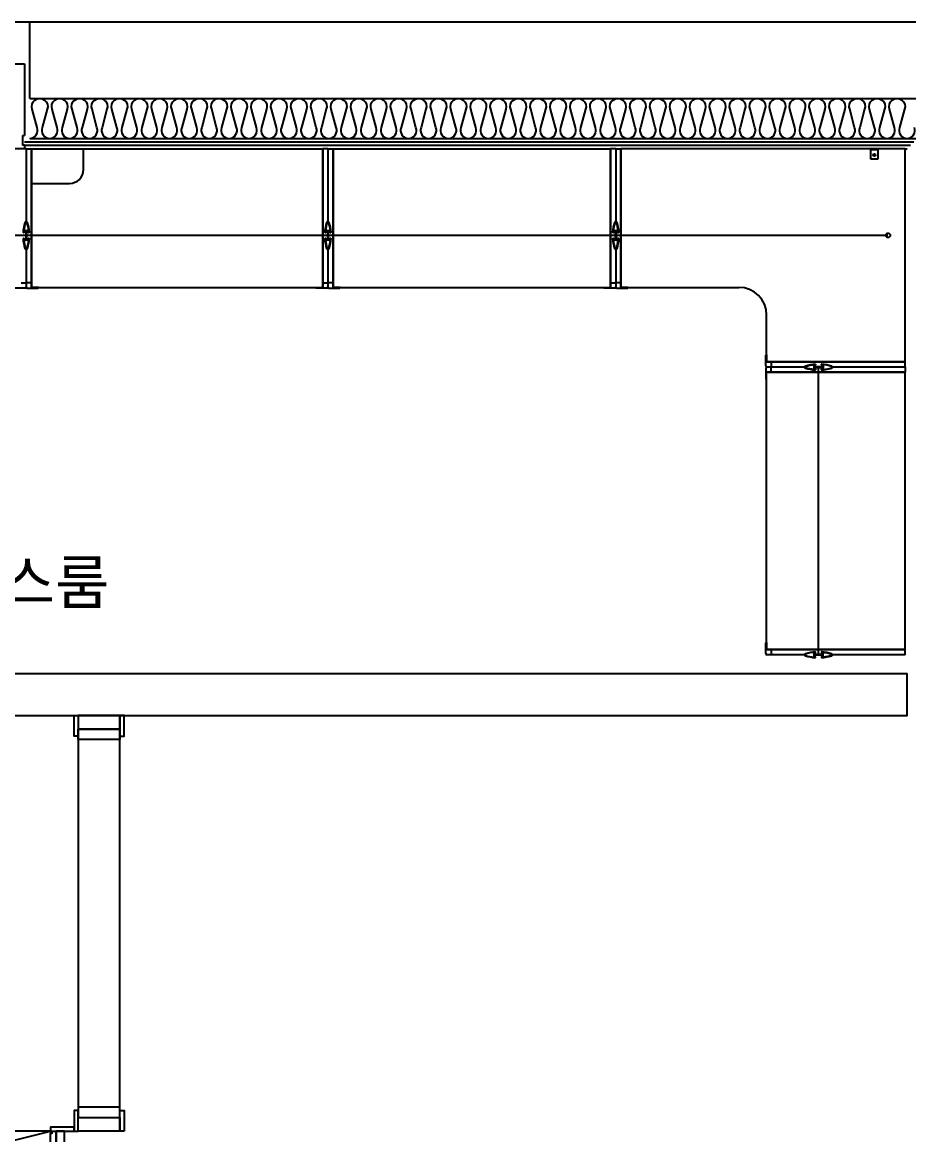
# Model space of a CAD drawing. Header units: millimetres. Extents: x -33000 to 294000, y 0 to 42408.
# Drawn here: x 279780 to 282336, y 21265 to 24475 of the extents above; entities that cross this region are included whole.
import ezdxf
from ezdxf.enums import TextEntityAlignment as Align

# ---------------------------------------------------------------- set-up
doc = ezdxf.new("R2010")
doc.units = ezdxf.units.MM
doc.header["$LTSCALE"] = 50
doc.linetypes.add('DASHDOTX2', pattern=[2, 1, -0.5, 0, -0.5])
doc.layers.add('arch', color=8, linetype='Continuous')
doc.layers.add('실명', color=9, linetype='Continuous')
doc.styles.add('FORTELINE', font='malgun.ttf')

# ---------------------------------------------------------------- blocks, each defined once
blk = doc.blocks.new('XR-Unit-Plan$0$WG-민간-BPW_900')
for p, q in [((15, 245.3), (15, 38.3)), ((73, 245.3), (15, 245.3)), ((47, 217.3), (47, 236.3)), ((48, 237.3), (73, 237.3)), ((73, 245.3), (449.6, 245.3)), ((74, 238.3), (74, 244.3)), ((143, 224.8), (145.6, 222.2)), ((144.5, 231.8), (408, 231.8)), ((409.5, 224.8), (406.9, 222.2)), ((426.6, 235.7), (426.6, 233.7)), ((465.6, 247.2), (427.1, 247.2)), ((427.1, 246.2), (449.1, 246.2)), ((449.1, 236.2), (427.1, 236.2)), ((427.1, 233.2), (429.1, 233.2)), ((427.6, 234), (427.6, 235.2)), ((427.6, 235.2), (449.1, 235.2)), ((429.1, 234), (427.6, 234)), ((429.1, 233.2), (429.1, 234)), ((449.6, 245.7), (449.6, 236.7)), ((449.6, 234.7), (449.6, 233.7)), ((450.1, 233.2), (463.6, 233.2)), ((464.6, 241.7), (464.6, 246.2)), ((464.6, 246.2), (465.6, 246.2)), ((464.6, 234.2), (464.6, 239.7)), ((464.6, 237.3), (472.1, 237.3)), ((471.6, 241.2), (465.1, 241.2)), ((465.1, 240.2), (471.6, 240.2)), ((468.5, 247.3), (807, 247.3)), ((472.1, 247.2), (471.6, 247.2)), ((471.6, 246.2), (472.1, 246.2)), ((472.1, 246.2), (472.1, 241.7)), ((472.1, 239.7), (472.1, 235.7)), ((473.1, 235.7), (473.1, 246.2)), ((473.1, 245.3), (802.5, 245.3)), ((473.1, 237.3), (802.5, 237.3)), ((802.5, 235.7), (802.5, 246.2)), ((803.5, 247.2), (804, 247.2)), ((804, 246.2), (803.5, 246.2)), ((803.5, 246.2), (803.5, 241.7)), ((803.5, 239.7), (803.5, 235.7)), ((803.5, 237.3), (811, 237.3)), ((804, 241.2), (810.5, 241.2)), ((810.5, 240.2), (804, 240.2)), ((810, 247.2), (848.5, 247.2)), ((811, 246.2), (810, 246.2)), ((811, 241.7), (811, 246.2)), ((811, 234.2), (811, 239.7)), ((825.5, 233.2), (812, 233.2)), ((826, 245.7), (826, 236.7)), ((826, 238.3), (826, 244.3)), ((826, 234.7), (826, 233.7)), ((848.5, 246.2), (826.5, 246.2)), ((826.5, 236.2), (848.5, 236.2)), ((848, 235.2), (826.5, 235.2)), ((827, 245.3), (885, 245.3)), ((852, 237.3), (827, 237.3)), ((846.5, 233.2), (846.5, 234)), ((846.5, 234), (848, 234)), ((848.5, 233.2), (846.5, 233.2)), ((848, 234), (848, 235.2)), ((849, 235.7), (849, 233.7)), ((853, 217.3), (853, 236.3)), ((885, 245.3), (885, 38.3)), ((76.5, 216.3), (48, 216.3)), ((52, 165.2), (52, 205.3)), ((53, 206.3), (76.5, 206.3)), ((77, 215.1), (77, 215.8)), ((77, 206.8), (77, 207.4)), ((133, 222.2), (419.5, 222.2)), ((133, 222.2), (133, 200.3)), ((133, 216.3), (419.5, 216.3)), ((133, 206.3), (419.5, 206.3)), ((133, 200.3), (419.5, 200.3)), ((143, 216.3), (143, 206.3)), ((143, 197.7), (145.6, 200.3)), ((409.5, 197.7), (406.9, 200.3)), ((409.5, 216.3), (409.5, 206.3)), ((419.5, 222.2), (419.5, 200.3)), ((823.5, 216.3), (492.5, 216.3)), ((823.5, 206.3), (492.5, 206.3)), ((823, 215.1), (823, 215.8)), ((823, 206.8), (823, 207.4)), ((823.5, 216.3), (852, 216.3)), ((847, 206.3), (823.5, 206.3)), ((848, 165.2), (848, 205.3)), ((76.5, 164.2), (53, 164.2)), ((76.5, 164.2), (407.5, 164.2)), ((77, 163.1), (77, 163.8)), ((144.5, 190.8), (408, 190.8)), ((407.5, 139.3), (407.5, 187.8)), ((408, 188.3), (444, 188.3)), ((444, 188.3), (452.6, 187.3)), ((452.6, 186.2), (444, 185.3)), ((444, 185.3), (444, 183.8)), ((444, 183.8), (448.4, 179.7)), ((448.4, 179.7), (492, 179.7)), ((453, 186.8), (453, 186.7)), ((470, 162), (470, 157.5)), ((473.2, 164.1), (470.3, 162.4)), ((473.5, 174.3), (473.5, 164.5)), ((489, 174.8), (474, 174.8)), ((480.5, 170.7), (480.5, 148.8)), ((480.5, 170.7), (763.7, 170.7)), ((480.5, 164.8), (763.7, 164.8)), ((485.5, 173.3), (488.5, 173.3)), ((485.5, 171.8), (485.5, 173.3)), ((490, 171.8), (485.5, 171.8)), ((489, 173.8), (489, 174.8)), ((492, 178.7), (490.5, 178.7)), ((490.5, 178.7), (490.5, 172.3)), ((490.5, 173.3), (493.1, 170.7)), ((490.5, 164.8), (490.5, 154.8)), ((490.5, 164.8), (490.5, 154.8)), ((492, 179.7), (755.5, 179.7)), ((753.7, 164.8), (753.7, 154.8)), ((753.7, 164.8), (753.7, 154.8)), ((757, 173.3), (754.4, 170.7)), ((763.7, 170.7), (763.7, 148.8)), ((823, 163.1), (823, 163.8)), ((823.5, 164.2), (847, 164.2)), ((52, 134.8), (52, 153.3)), ((53, 154.3), (76.5, 154.3)), ((53, 133.8), (79, 133.8)), ((76.5, 154.3), (407.5, 154.3)), ((77, 154.8), (77, 155.4)), ((492, 138.8), (408, 138.8)), ((470.3, 157.1), (473.2, 155.4)), ((473.5, 155), (473.5, 144.3)), ((474, 143.8), (489, 143.8)), ((480.5, 154.8), (763.7, 154.8)), ((480.5, 148.8), (763.7, 148.8)), ((485.5, 145.3), (485.5, 146.8)), ((485.5, 146.8), (490, 146.8)), ((488.5, 145.3), (485.5, 145.3)), ((489, 143.8), (489, 144.8)), ((490.5, 146.2), (493.1, 148.8)), ((490.5, 146.3), (490.5, 139.8)), ((490.5, 139.8), (492, 139.8)), ((755.5, 138.8), (492, 138.8)), ((757, 146.2), (754.4, 148.8)), ((847, 133.8), (821, 133.8)), ((823, 154.8), (823, 155.4)), ((847, 154.3), (823.5, 154.3)), ((848, 134.8), (848, 153.3)), ((79, 113.3), (821, 113.3)), ((133, 98.7), (133, 76.8)), ((133, 98.7), (419.5, 98.7)), ((143, 101.3), (145.6, 98.7)), ((144.5, 108.3), (408, 108.3)), ((409.5, 101.3), (406.9, 98.7)), ((419.5, 98.7), (419.5, 76.8)), ((60, 79.3), (60, 67.8)), ((133, 92.8), (419.5, 92.8)), ((133, 82.8), (419.5, 82.8)), ((133, 76.8), (419.5, 76.8)), ((143, 92.8), (143, 82.8)), ((143, 92.8), (143, 82.8)), ((143, 74.2), (145.6, 76.8)), ((408, 67.3), (144.5, 67.3)), ((409.5, 74.2), (406.9, 76.8)), ((407.5, 15.8), (407.5, 64.3)), ((408, 64.8), (444, 64.8)), ((409.5, 92.8), (409.5, 82.8)), ((409.5, 92.8), (409.5, 82.8)), ((444, 64.8), (452.6, 63.8)), ((823.5, 92.8), (492.5, 92.8)), ((823.5, 82.8), (492.5, 82.8)), ((21, 38.3), (15, 38.3)), ((21, 38.3), (21, 10.3)), ((76.5, 40.8), (388.1, 40.8)), ((388.1, 37.9), (388.1, 59)), ((391.1, 56.4), (388.2, 38)), ((389, 60), (396.6, 60.3)), ((389.1, 36.9), (394.3, 36.9)), ((395.3, 58), (393, 58)), ((395.3, 58), (395.3, 60.2)), ((395.3, 37.9), (395.3, 58)), ((396.6, 40.8), (395.3, 40.8)), ((452.6, 62.7), (444, 61.8)), ((444, 61.8), (444, 60.3)), ((444, 60.3), (448.4, 56.3)), ((448.4, 56.3), (492, 56.3)), ((453, 63.3), (453, 63.2)), ((470, 38.5), (470, 34)), ((473.2, 40.6), (470.3, 38.9)), ((470.3, 33.6), (473.2, 31.9)), ((473.5, 50.8), (473.5, 41)), ((489, 51.3), (474, 51.3)), ((480.5, 47.2), (480.5, 25.3)), ((480.5, 47.2), (763.7, 47.2)), ((480.5, 41.3), (763.7, 41.3)), ((485.5, 49.8), (488.5, 49.8)), ((485.5, 48.3), (485.5, 49.8)), ((490, 48.3), (485.5, 48.3)), ((489, 50.3), (489, 51.3)), ((490.5, 55.2), (490.5, 48.8)), ((492, 55.2), (490.5, 55.2)), ((490.5, 49.8), (493.1, 47.2)), ((490.5, 41.3), (490.5, 31.3)), ((490.5, 41.3), (490.5, 31.3)), ((755.5, 56.3), (492, 56.3)), ((753.7, 41.3), (753.7, 31.3)), ((753.7, 41.3), (753.7, 31.3)), ((757, 49.8), (754.4, 47.2)), ((763.7, 47.2), (763.7, 25.3)), ((879, 38.3), (885, 38.3)), ((879, 38.3), (879, 10.3)), ((15, 10.3), (21, 10.3)), ((15, 10.3), (15, 0.3)), ((15, 0.3), (79, 0.3)), ((79, 12.3), (53, 12.3)), ((76.5, 30.8), (407.5, 30.8)), ((79, 0.3), (821, 0.3)), ((80, 1.3), (80, 11.3)), ((492, 15.3), (408, 15.3)), ((473.5, 31.5), (473.5, 20.8)), ((474, 20.3), (489, 20.3)), ((480.5, 31.3), (763.7, 31.3)), ((480.5, 25.3), (763.7, 25.3)), ((485.5, 21.8), (485.5, 23.3)), ((485.5, 23.3), (490, 23.3)), ((488.5, 21.8), (485.5, 21.8)), ((489, 20.3), (489, 21.3)), ((490.5, 22.7), (493.1, 25.3)), ((490.5, 22.8), (490.5, 16.3)), ((490.5, 16.3), (492, 16.3)), ((755.5, 15.3), (492, 15.3)), ((757, 22.7), (754.4, 25.3)), ((820, 1.3), (820, 11.3)), ((821, 12.3), (847, 12.3)), ((885, 0.3), (821, 0.3)), ((840, 27.3), (840, 15.8)), ((885, 10.3), (879, 10.3)), ((885, 10.3), (885, 0.3))]:
    blk.add_line(p, q)
for points in [[(60.5, 231.8, 0.414214), (60, 231.3)], [(60, 231.3), (60, 219.8, 0.414214), (60.5, 219.3)], [(143, 191.8), (143, 198.3, 0.414214), (142.5, 198.8), (138, 198.8), (138, 197.3), (141, 197.3, -0.414214), (141.5, 196.8), (141.5, 195.7), (126.5, 195.7, -0.414214), (126, 196.2), (126, 206.5, 0.269143), (125.7, 206.9), (122.8, 208.6, -0.269143), (122.5, 209), (122.5, 213.5, -0.269143), (122.8, 213.9), (125.7, 215.6, 0.269143), (126, 216), (126, 226.3, -0.414214), (126.5, 226.8), (141.5, 226.8), (141.5, 225.8, -0.414214), (141, 225.3), (138, 225.3), (138, 223.8), (142.5, 223.8, 0.414214), (143, 224.3), (143, 230.8)], [(143, 230.8), (144.5, 230.8, 1), (144.5, 231.8)], [(409.5, 224.3), (409.5, 230.8), (408, 230.8, -1), (408, 231.8), (492, 231.8, -0.414214), (492.5, 231.3), (492.5, 182.8, -0.414214), (492, 182.3), (456, 182.3), (447.4, 183.2, -0.382193), (447, 183.7), (447, 183.8, -0.382131), (447.4, 184.3), (456, 185.3), (456, 186.7), (451.5, 190.8), (408, 190.8, -0.414214), (407.5, 191.3, -0.414214), (408, 191.8), (409.5, 191.8), (409.5, 195.2), (410, 195.7), (409.5, 196.2), (409.5, 198.3, -0.414214), (410, 198.8), (414.5, 198.8), (414.5, 197.3), (411.5, 197.3, 0.414214), (411, 196.8), (411, 195.7), (426, 195.7, 0.414214), (426.5, 196.2), (426.5, 206, -0.269143), (426.8, 206.4), (429.7, 208.1, 0.269143), (430, 208.5), (430, 213, 0.269143), (429.7, 213.4), (426.8, 215.1, -0.269143), (426.5, 215.5), (426.5, 226.3, 0.414214), (426, 226.8), (411, 226.8), (411, 225.8, 0.414214), (411.5, 225.3), (414.5, 225.3), (414.5, 223.8), (410, 223.8, -0.414214), (409.5, 224.3)], [(60.5, 203.3, 0.414214), (60, 202.8), (60, 191.3)], [(60.5, 219.3), (81.3, 219.3, -0.414214), (82.3, 218.3), (82.3, 204.3, -0.414214), (81.3, 203.3), (60.5, 203.3)], [(60, 191.3, 0.414214), (60.5, 190.8)], [(144.5, 190.8, 0.414214), (145, 191.3, 0.414214), (144.5, 191.8), (143, 191.8)], [(757, 178.7), (755.5, 178.7, -1), (755.5, 179.7)], [(757, 139.8), (757, 146.3, -0.414214), (757.5, 146.8), (762, 146.8), (762, 145.3), (759, 145.3, 0.414214), (758.5, 144.8), (758.5, 143.8), (773.5, 143.8, 0.414214), (774, 144.3), (774, 154.5, -0.269143), (774.3, 154.9), (777.2, 156.6, 0.269143), (777.5, 157), (777.5, 161.5, 0.269143), (777.2, 161.9), (774.3, 163.6, -0.269143), (774, 164), (774, 174.3, 0.414214), (773.5, 174.8), (758.5, 174.8), (758.5, 173.8, 0.414214), (759, 173.3), (762, 173.3), (762, 171.8), (757.5, 171.8, -0.414214), (757, 172.3), (757, 178.7)], [(839.5, 167.3), (818.7, 167.3, 0.414214), (817.7, 166.3), (817.7, 152.3, 0.414214), (818.7, 151.3), (839.5, 151.3)], [(839.5, 179.7, -0.414214), (840, 179.2)], [(840, 179.2), (840, 167.8, -0.414214), (839.5, 167.3)], [(53, 113.3), (79, 113.3, 0.414214), (80, 114.3), (80, 132.8)], [(755.5, 138.8, -0.414214), (755, 139.3, -0.414214), (755.5, 139.8), (757, 139.8)], [(847, 113.3), (821, 113.3, -0.414214), (820, 114.3), (820, 132.8)], [(839.5, 151.3, -0.414214), (840, 150.8)], [(840, 150.8), (840, 139.3, -0.414214), (839.5, 138.8)], [(53, 82.8), (76.5, 82.8, 0.414214), (77, 83.3), (77, 83.9, -0.341999), (77.7, 84.8, 0.774597), (77.7, 90.7, -0.341999), (77, 91.6), (77, 92.3, 0.414214), (76.5, 92.8), (53, 92.8, -0.414214), (52, 93.8), (52, 112.3, -0.414214), (53, 113.3)], [(60.5, 108.3, 0.414214), (60, 107.8)], [(60, 107.8), (60, 96.3, 0.414214), (60.5, 95.8)], [(143, 68.3), (143, 74.8, 0.414214), (142.5, 75.3), (138, 75.3), (138, 73.8), (141, 73.8, -0.414214), (141.5, 73.3), (141.5, 72.3), (126.5, 72.3, -0.414214), (126, 72.8), (126, 83, 0.269143), (125.7, 83.4), (122.8, 85.1, -0.269143), (122.5, 85.5), (122.5, 90, -0.269143), (122.8, 90.4), (125.7, 92.1, 0.269143), (126, 92.5), (126, 102.8, -0.414214), (126.5, 103.3), (141.5, 103.3), (141.5, 102.3, -0.414214), (141, 101.8), (138, 101.8), (138, 100.3), (142.5, 100.3, 0.414214), (143, 100.8)], [(143, 100.8), (143, 107.3), (144.5, 107.3, 1), (144.5, 108.3)], [(409.5, 100.8), (409.5, 107.3), (408, 107.3, -1), (408, 108.3), (492, 108.3, -0.414214), (492.5, 107.8), (492.5, 59.3, -0.414214), (492, 58.8), (456, 58.8), (447.4, 59.7, -0.382193), (447, 60.2), (447, 60.3, -0.382131), (447.4, 60.8), (456, 61.8), (456, 63.2), (451.5, 67.3), (408, 67.3, -0.414214), (407.5, 67.8, -0.414214), (408, 68.3), (409.5, 68.3), (409.5, 74.8)], [(409.5, 74.8, -0.414214), (410, 75.3), (414.5, 75.3), (414.5, 73.8), (411.5, 73.8, 0.414214), (411, 73.3), (411, 72.3), (426, 72.3, 0.414214), (426.5, 72.8), (426.5, 82.5, -0.269143), (426.8, 82.9), (429.7, 84.6, 0.269143), (430, 85), (430, 89.5, 0.269143), (429.7, 89.9), (426.8, 91.6, -0.269143), (426.5, 92), (426.5, 102.8, 0.414214), (426, 103.3), (411, 103.3), (411, 102.3, 0.414214), (411.5, 101.8), (414.5, 101.8), (414.5, 100.3), (410, 100.3, -0.414214), (409.5, 100.8)], [(847, 82.8), (823.5, 82.8, -0.414214), (823, 83.3), (823, 83.9, 0.341999), (822.2, 84.8, -0.774597), (822.2, 90.7, 0.341999), (823, 91.6), (823, 92.3, -0.414214), (823.5, 92.8), (847, 92.8, 0.414214), (848, 93.8), (848, 112.3, 0.414214), (847, 113.3)], [(52, 81.8, -0.414214), (53, 82.8)], [(53, 40.8, -0.414214), (52, 41.8), (52, 81.8)], [(60.5, 79.8, 0.414214), (60, 79.3)], [(60, 67.8, 0.414214), (60.5, 67.3)], [(60.5, 95.8), (81.3, 95.8, -0.414214), (82.3, 94.8), (82.3, 80.8, -0.414214), (81.3, 79.8), (60.5, 79.8)], [(60.5, 67.3), (144.5, 67.3, 0.414214), (145, 67.8, 0.414214), (144.5, 68.3), (143, 68.3)], [(848, 81.8, 0.414214), (847, 82.8)], [(847, 40.8, 0.414214), (848, 41.8), (848, 81.8)], [(53, 30.8), (76.5, 30.8, 0.414214), (77, 31.3), (77, 31.9, -0.341999), (77.7, 32.8, 0.774597), (77.7, 38.7, -0.341999), (77, 39.6), (77, 40.3, 0.414214), (76.5, 40.8), (53, 40.8)], [(757, 55.2), (755.5, 55.2, -1), (755.5, 56.3)], [(757, 16.3), (757, 22.8, -0.414214), (757.5, 23.3), (762, 23.3), (762, 21.8), (759, 21.8, 0.414214), (758.5, 21.3), (758.5, 20.3), (773.5, 20.3, 0.414214), (774, 20.8), (774, 31, -0.269143), (774.3, 31.4), (777.2, 33.1, 0.269143), (777.5, 33.5), (777.5, 38, 0.269143), (777.2, 38.4), (774.3, 40.1, -0.269143), (774, 40.5), (774, 50.8, 0.414214), (773.5, 51.3), (758.5, 51.3), (758.5, 50.3, 0.414214), (759, 49.8), (762, 49.8), (762, 48.3), (757.5, 48.3, -0.414214), (757, 48.8), (757, 55.2)], [(839.5, 43.8), (818.7, 43.8, 0.414214), (817.7, 42.8), (817.7, 28.8, 0.414214), (818.7, 27.8), (839.5, 27.8)], [(847, 30.8), (823.5, 30.8, -0.414214), (823, 31.3), (823, 31.9, 0.341999), (822.2, 32.8, -0.774597), (822.2, 38.7, 0.341999), (823, 39.6), (823, 40.3, -0.414214), (823.5, 40.8), (847, 40.8)], [(839.5, 56.3, -0.414214), (840, 55.7)], [(840, 55.7), (840, 44.3, -0.414214), (839.5, 43.8)], [(52, 13.3), (52, 29.8, -0.414214), (53, 30.8)], [(755.5, 15.3, -0.414214), (755, 15.8, -0.414214), (755.5, 16.3), (757, 16.3)], [(839.5, 27.8, -0.414214), (840, 27.3)], [(840, 16.2), (840, 15.8, -0.414214), (839.5, 15.3)], [(848, 13.3), (848, 29.8, 0.414214), (847, 30.8)]]:
    blk.add_lwpolyline(points, format="xyb")
for points in [[(144.5, 231.8), (60.5, 231.8)], [(60.5, 190.8), (144.5, 190.8)], [(755.5, 179.7), (839.5, 179.7)], [(839.5, 138.8), (755.5, 138.8)], [(144.5, 108.3), (60.5, 108.3)], [(407.5, 36.8), (396.6, 40.8), (396.6, 60.3), (404.9, 61.6)], [(407.5, 63.8), (404.9, 63.8), (404.9, 41.1), (407.5, 41.1)], [(755.5, 56.3), (839.5, 56.3)], [(839.5, 15.3), (755.5, 15.3)]]:
    blk.add_lwpolyline(points)
for centre in [(468.5, 244.3), (807, 244.3)]:
    blk.add_circle(centre, 3)
for centre, radius, start, end in [((48, 236.3), 1, 90, 180), ((73, 244.3), 1, 0, 90), ((73, 238.3), 1, 270, 0), ((427.1, 246.7), 0.5, 90, 270), ((427.1, 235.7), 0.5, 90, 180), ((427.1, 233.7), 0.5, 180, 270), ((449.1, 245.7), 0.5, 0, 90), ((449.1, 236.7), 0.5, 270, 0), ((449.1, 234.7), 0.5, 0, 90), ((450.1, 233.7), 0.5, 180, 270), ((463.6, 234.2), 1, 270, 0), ((465.1, 241.7), 0.5, 180, 270), ((465.1, 239.7), 0.5, 90, 180), ((465.6, 246.7), 0.5, 270, 90), ((471.6, 246.7), 0.5, 90, 270), ((471.6, 241.7), 0.5, 270, 0), ((471.6, 239.7), 0.5, 0, 90), ((472.1, 246.2), 1, 0, 90), ((472.6, 235.7), 0.5, 180, 0), ((803.5, 246.2), 1, 90, 180), ((803, 235.7), 0.5, 180, 0), ((804, 241.7), 0.5, 180, 270), ((804, 239.7), 0.5, 90, 180), ((804, 246.7), 0.5, 270, 90), ((810, 246.7), 0.5, 90, 270), ((810.5, 241.7), 0.5, 270, 0), ((810.5, 239.7), 0.5, 0, 90), ((812, 234.2), 1, 180, 270), ((825.5, 233.7), 0.5, 270, 0), ((826.5, 245.7), 0.5, 90, 180), ((827, 244.3), 1, 90, 180), ((827, 238.3), 1, 180, 270), ((826.5, 236.7), 0.5, 180, 270), ((826.5, 234.7), 0.5, 90, 180), ((848.5, 246.7), 0.5, 270, 90), ((848.5, 235.7), 0.5, 0, 90), ((848.5, 233.7), 0.5, 270, 0), ((852, 236.3), 1, 0, 90), ((48, 217.3), 1, 180, 270), ((53, 205.3), 1, 90, 180), ((76.5, 215.8), 0.5, 0, 90), ((76.5, 206.8), 0.5, 270, 0), ((78, 215.1), 1, 180, 255.5225), ((78, 207.4), 1, 104.4775, 180), ((77, 211.3), 3, 284.4775, 75.5225), ((823, 211.3), 3, 104.4775, 255.5225), ((822, 215.1), 1, 284.4775, 0), ((822, 207.4), 1, 0, 75.5225), ((823.5, 215.8), 0.5, 90, 180), ((823.5, 206.8), 0.5, 180, 270), ((847, 205.3), 1, 0, 90), ((852, 217.3), 1, 270, 0), ((53, 165.2), 1, 180, 270), ((76.5, 163.8), 0.5, 0, 90.0003), ((78, 163.1), 1, 180, 255.5225), ((77, 159.3), 3, 284.4775, 75.5225), ((408, 187.8), 0.5, 90, 180), ((452.5, 186.8), 0.5, 0, 83.666), ((452.5, 186.7), 0.5, 276.3464, 0), ((470.5, 162), 0.5, 119.7449, 180), ((473, 164.5), 0.5, 299.7449, 0), ((474, 174.3), 0.5, 90, 180), ((488.5, 173.8), 0.5, 270, 0), ((490, 172.3), 0.5, 270, 0), ((492, 179.2), 0.5, 270, 90), ((823, 159.3), 3, 104.4775, 255.5225), ((822, 163.1), 1, 284.4775, 0), ((823.5, 163.8), 0.5, 89.9997, 180), ((847, 165.2), 1, 270, 0), ((53, 153.3), 1, 90, 180), ((53, 134.8), 1, 180, 270), ((76.5, 154.8), 0.5, 270, 0), ((78, 155.4), 1, 104.4775, 180), ((79, 132.8), 1, 0, 90), ((408, 139.3), 0.5, 180, 270), ((470.5, 157.5), 0.5, 180, 240.2551), ((473, 155), 0.5, 360, 60.2551), ((474, 144.3), 0.5, 180, 270), ((488.5, 144.8), 0.5, 0, 90), ((490, 146.3), 0.5, 0, 90), ((492, 139.3), 0.5, 270, 90), ((821, 132.8), 1, 90, 180), ((822, 155.4), 1, 0, 75.5225), ((823.5, 154.8), 0.5, 180, 270), ((847, 153.3), 1, 0, 90), ((847, 134.8), 1, 270, 0), ((408, 64.3), 0.5, 90, 180), ((389.1, 59), 1, 92.2775, 180), ((389.1, 37.9), 1, 180, 270), ((389.2, 37.9), 1, 171.0635, 270), ((393, 56.1), 1.88, 90, 168.8801), ((394.3, 37.9), 1, 270, 0.0858), ((452.5, 63.3), 0.5, 0, 83.666), ((452.5, 63.2), 0.5, 276.3464, 0), ((470.5, 38.5), 0.5, 119.7449, 180), ((470.5, 34), 0.5, 180, 240.2551), ((473, 41), 0.5, 299.7449, 0), ((474, 50.8), 0.5, 90, 180), ((488.5, 50.3), 0.5, 270, 0), ((490, 48.8), 0.5, 270, 0), ((492, 55.7), 0.5, 270, 90), ((53, 13.3), 1, 180, 270), ((79, 11.3), 1, 0, 90), ((79, 1.3), 1, 270, 0), ((408, 15.8), 0.5, 180, 270), ((473, 31.5), 0.5, 360, 60.2551), ((474, 20.8), 0.5, 180, 270), ((488.5, 21.3), 0.5, 0, 90), ((490, 22.8), 0.5, 0, 90), ((492, 15.8), 0.5, 270, 90), ((821, 11.3), 1, 90, 180), ((821, 1.3), 1, 180, 270), ((847, 13.3), 1, 270, 0)]:
    blk.add_arc(centre, radius, start, end)
blk = doc.blocks.new('*U274')
at = {"linetype": 'Continuous', "ltscale": 4}
for points in [[(-12, 770), (-12, 710), (0, 710), (0, 770)], [(0, 726), (160, 726), (160, 750), (0, 750)], [(170, 750), (160, 750), (160, 725), (120, 725), (120, 720), (170, 720)], [(130, 720), (130, 710), (5, 710), (5, 715), (0, 715), (0, 725), (119, 725), (119, 720)], [(860, 30), (170, 30), (170, 70), (860, 70)], [(-12, -28), (-12, 40), (0, 40), (0, -28)], [(130, 30), (130, 40), (5, 40), (5, 35), (0, 35), (0, 25), (119, 25), (119, 30)], [(0, 24), (160, 24), (160, 0), (0, 0)], [(170, 0), (160, 0), (160, 25), (120, 25), (120, 30), (170, 30)]]:
    blk.add_lwpolyline(points, close=True, dxfattribs=at)
blk.add_lwpolyline([(170, 30), (170, 720), (0, 40), (0, 710)], close=True)
for points in [[(170, 30), (130, 30), (130, 40), (118, 40), (118, 710), (130, 710), (130, 720), (170, 720), (170, 30)], [(130, 710), (130, 40)]]:
    blk.add_lwpolyline(points)
at = {"linetype": 'DASHDOTX2', "ltscale": 5}
blk.add_arc((170, 30), 690, 0, 90, dxfattribs=at)

msp = doc.modelspace()

# ---------------------------------------------------------------- linework, layer by layer
at = {"layer": 'arch', "ltscale": 25}
for p, q in [((279801.2, 24474.6), (278901.2, 24474.6)), ((284021.2, 24474.6), (279801.2, 24474.6)), ((279801.2, 24254.6), (279801.2, 24474.6)), ((279801.2, 24254.6), (282476.2, 24254.6)), ((279801.2, 24139.6), (282361.2, 24139.6)), ((279791.2, 24109.6), (279776.2, 24109.6)), ((279786.2, 24129.6), (282351.2, 24129.6)), ((279786.2, 24119.6), (282341.2, 24119.6)), ((279791.2, 24109.6), (279806.2, 24109.6)), ((279806.2, 23709.6), (279806.2, 24109.6)), ((279806.2, 24109.6), (280646.2, 24109.6)), ((279956.2, 24049.6), (279956.2, 24109.6)), ((280646.2, 23709.6), (280646.2, 24109.6)), ((280661.2, 24109.6), (280646.2, 24109.6)), ((280661.2, 24109.6), (280676.2, 24109.6)), ((280676.2, 23709.6), (280676.2, 24109.6)), ((280676.2, 24109.6), (281476.2, 24109.6)), ((281476.2, 23709.6), (281476.2, 24109.6)), ((281491.2, 24109.6), (281476.2, 24109.6)), ((281491.2, 24109.6), (281506.2, 24109.6)), ((281506.2, 23709.6), (281506.2, 24109.6)), ((282326.2, 24109.6), (281506.2, 24109.6)), ((282227.2, 24079.6), (282227.2, 24109.6)), ((282227.2, 24107.6), (282247.2, 24107.6)), ((282247.2, 24109.6), (282247.2, 24079.6)), ((282326.2, 23494.6), (282326.2, 24109.6)), ((282326.2, 24109.6), (282331.2, 24109.6)), ((282247.2, 24079.6), (282227.2, 24079.6)), ((279806.2, 24009.6), (279916.2, 24009.6)), ((282276.2, 23859.6), (278356.2, 23859.6)), ((279776.2, 23722.6), (279791.2, 23722.6)), ((279806.2, 23722.6), (279791.2, 23722.6)), ((279791.2, 23722.6), (279791.2, 23711.6)), ((279806.2, 23709.6), (279806.2, 23722.6)), ((280646.2, 23709.6), (280646.2, 23722.6)), ((280646.2, 23722.6), (280661.2, 23722.6)), ((280676.2, 23722.6), (280661.2, 23722.6)), ((280661.2, 23722.6), (280661.2, 23711.6)), ((280676.2, 23709.6), (280676.2, 23722.6)), ((281476.2, 23709.6), (281476.2, 23722.6)), ((281476.2, 23722.6), (281491.2, 23722.6)), ((281506.2, 23722.6), (281491.2, 23722.6)), ((281491.2, 23722.6), (281491.2, 23711.6)), ((281506.2, 23709.6), (281506.2, 23722.6)), ((279787.2, 23707.6), (279756.5, 23707.6)), ((279795.2, 23707.6), (279825.9, 23707.6)), ((279826.2, 23709.6), (279806.2, 23709.6)), ((279806.2, 23709.6), (280646.2, 23709.6)), ((279825.9, 23707.6), (279826.2, 23709.6)), ((280626.5, 23707.6), (280626.2, 23709.6)), ((280626.2, 23709.6), (280646.2, 23709.6)), ((280657.2, 23707.6), (280626.5, 23707.6)), ((280665.2, 23707.6), (280695.9, 23707.6)), ((280696.2, 23709.6), (280676.2, 23709.6)), ((280676.2, 23709.6), (281476.2, 23709.6)), ((280695.9, 23707.6), (280696.2, 23709.6)), ((281456.5, 23707.6), (281456.2, 23709.6)), ((281456.2, 23709.6), (281476.2, 23709.6)), ((281487.2, 23707.6), (281456.5, 23707.6)), ((281495.2, 23707.6), (281525.9, 23707.6)), ((281526.2, 23709.6), (281506.2, 23709.6)), ((281506.2, 23709.6), (281846.2, 23709.6)), ((281525.9, 23707.6), (281526.2, 23709.6)), ((281926.2, 23494.6), (281926.2, 23629.6)), ((281924.2, 23514.3), (281926.2, 23514.6)), ((281924.2, 23483.6), (281924.2, 23514.3)), ((281926.2, 23514.6), (281926.2, 23494.6)), ((281924.2, 23475.6), (281924.2, 23444.9)), ((282326.2, 23494.6), (281926.2, 23494.6)), ((281926.2, 23494.6), (281939.2, 23494.6)), ((282036.2, 23479.6), (281928.2, 23479.6)), ((281939.2, 23479.6), (281928.2, 23479.6)), ((281931.2, 23494.6), (282326.2, 23494.6)), ((281939.2, 23494.6), (281939.2, 23479.6)), ((281939.2, 23464.6), (281939.2, 23479.6)), ((282063.2, 23472.8), (282063.2, 23486.4)), ((282064.2, 23480.4), (282064.2, 23485.8)), ((282064.2, 23485.8), (282067.2, 23485.8)), ((282088.2, 23480.4), (282064.2, 23480.4)), ((282064.2, 23473.4), (282064.2, 23478.9)), ((282064.2, 23478.9), (282088.2, 23478.9)), ((282067.2, 23473.4), (282064.2, 23473.4)), ((282067.7, 23486.3), (282067.7, 23487.1)), ((282067.7, 23472.1), (282067.7, 23472.9)), ((282076.2, 22650.4), (282076.2, 23480.4)), ((282084.7, 23487.1), (282084.7, 23486.3)), ((282084.7, 23472.9), (282084.7, 23472.1)), ((282085.2, 23485.8), (282088.2, 23485.8)), ((282088.2, 23473.4), (282085.2, 23473.4)), ((282088.2, 23485.8), (282088.2, 23480.4)), ((282088.2, 23478.9), (282088.2, 23473.4)), ((282089.2, 23472.8), (282089.2, 23486.4)), ((282326.2, 23479.6), (282116.2, 23479.6)), ((282326.2, 23479.6), (282326.2, 23494.6)), ((282326.2, 23479.6), (282326.2, 23464.6)), ((281924.2, 23444.9), (281926.2, 23444.6)), ((281926.2, 22664.6), (281926.2, 23464.6)), ((281926.2, 23464.6), (282326.2, 23464.6)), ((281926.2, 23444.6), (281926.2, 23464.6)), ((281926.2, 23464.6), (281939.2, 23464.6)), ((282326.2, 22664.6), (282326.2, 23464.6)), ((281924.2, 22684.3), (281926.2, 22684.6)), ((281924.2, 22653.6), (281924.2, 22684.3)), ((281926.2, 22684.6), (281926.2, 22664.6)), ((281926.2, 22664.6), (282326.2, 22664.6)), ((281926.2, 22664.6), (281939.2, 22664.6)), ((281939.2, 22664.6), (281939.2, 22649.6)), ((282326.2, 22649.6), (282326.2, 22664.6)), ((281939.2, 22649.6), (281928.2, 22649.6))]:
    msp.add_line(p, q, dxfattribs=at)
msp.add_lwpolyline([(279801.2, 24139.6, 0.524856), (279822.7, 24170.8), (279808.5, 24223.4, -1.449198), (279851.5, 24223.4), (279837.2, 24170.8, 0.524856), (279858.7, 24139.6, 0.524856), (279880.2, 24170.8), (279866, 24223.4, -1.449198), (279909, 24223.4), (279894.7, 24170.8, 0.524856), (279916.2, 24139.6, 0.524856), (279937.7, 24170.8), (279923.5, 24223.4, -1.449198), (279966.5, 24223.4), (279952.2, 24170.8, 0.524856), (279973.7, 24139.6, 0.524856), (279995.2, 24170.8), (279981, 24223.4, -1.449198), (280024, 24223.4), (280009.7, 24170.8, 0.524856), (280031.2, 24139.6, 0.524856), (280052.7, 24170.8), (280038.5, 24223.4, -1.449198), (280081.5, 24223.4), (280067.2, 24170.8, 0.524856), (280088.7, 24139.6, 0.524856), (280110.2, 24170.8), (280096, 24223.4, -1.449198), (280139, 24223.4), (280124.7, 24170.8, 0.524856), (280146.2, 24139.6, 0.524856), (280167.7, 24170.8), (280153.5, 24223.4, -1.449198), (280196.5, 24223.4), (280182.2, 24170.8, 0.524856), (280203.7, 24139.6, 0.524856), (280225.2, 24170.8), (280211, 24223.4, -1.449198), (280254, 24223.4), (280239.7, 24170.8, 0.524856), (280261.2, 24139.6, 0.524856), (280282.7, 24170.8), (280268.5, 24223.4, -1.449198), (280311.5, 24223.4), (280297.2, 24170.8, 0.524856), (280318.7, 24139.6, 0.524856), (280340.2, 24170.8), (280326, 24223.4, -1.449198), (280369, 24223.4), (280354.7, 24170.8, 0.524856), (280376.2, 24139.6, 0.524856), (280397.7, 24170.8), (280383.5, 24223.4, -1.449198), (280426.5, 24223.4), (280412.2, 24170.8, 0.524856), (280433.7, 24139.6, 0.524856), (280455.2, 24170.8), (280441, 24223.4, -1.449198), (280484, 24223.4), (280469.7, 24170.8, 0.524856), (280491.2, 24139.6, 0.524856), (280512.7, 24170.8), (280498.5, 24223.4, -1.449198), (280541.5, 24223.4), (280527.2, 24170.8, 0.524856), (280548.7, 24139.6, 0.524856), (280570.2, 24170.8), (280556, 24223.4, -1.449198), (280599, 24223.4), (280584.7, 24170.8, 0.524856), (280606.2, 24139.6, 0.524856), (280627.7, 24170.8), (280613.5, 24223.4, -1.449198), (280656.5, 24223.4), (280642.2, 24170.8, 0.524856), (280663.7, 24139.6, 0.524856), (280685.2, 24170.8), (280671, 24223.4, -1.449198), (280714, 24223.4), (280699.7, 24170.8, 0.524856), (280721.2, 24139.6, 0.524856), (280742.7, 24170.8), (280728.5, 24223.4, -1.449198), (280771.5, 24223.4), (280757.2, 24170.8, 0.524856), (280778.7, 24139.6, 0.524856), (280800.2, 24170.8), (280786, 24223.4, -1.449198), (280829, 24223.4), (280814.7, 24170.8, 0.524856), (280836.2, 24139.6, 0.524856), (280857.7, 24170.8), (280843.5, 24223.4, -1.449198), (280886.5, 24223.4), (280872.2, 24170.8, 0.524856), (280893.7, 24139.6, 0.524856), (280915.2, 24170.8), (280901, 24223.4, -1.449198), (280944, 24223.4), (280929.7, 24170.8, 0.524856), (280951.2, 24139.6, 0.524856), (280972.7, 24170.8), (280958.5, 24223.4, -1.449198), (281001.5, 24223.4), (280987.2, 24170.8, 0.524856), (281008.7, 24139.6, 0.524856), (281030.2, 24170.8), (281016, 24223.4, -1.449198), (281059, 24223.4), (281044.7, 24170.8, 0.524856), (281066.2, 24139.6, 0.524856), (281087.7, 24170.8), (281073.5, 24223.4, -1.449198), (281116.5, 24223.4), (281102.2, 24170.8, 0.524856), (281123.7, 24139.6, 0.524856), (281145.2, 24170.8), (281131, 24223.4, -1.449198), (281174, 24223.4), (281159.7, 24170.8, 0.524856), (281181.2, 24139.6, 0.524856), (281202.7, 24170.8), (281188.5, 24223.4, -1.449198), (281231.5, 24223.4), (281217.2, 24170.8, 0.524856), (281238.7, 24139.6, 0.524856), (281260.2, 24170.8), (281246, 24223.4, -1.449198), (281289, 24223.4), (281274.7, 24170.8, 0.524856), (281296.2, 24139.6, 0.524856), (281317.7, 24170.8), (281303.5, 24223.4, -1.449198), (281346.5, 24223.4), (281332.2, 24170.8, 0.524856), (281353.7, 24139.6, 0.524856), (281375.2, 24170.8), (281361, 24223.4, -1.449198), (281404, 24223.4), (281389.7, 24170.8, 0.524856), (281411.2, 24139.6, 0.524856), (281432.7, 24170.8), (281418.5, 24223.4, -1.449198), (281461.5, 24223.4), (281447.2, 24170.8, 0.524856), (281468.7, 24139.6, 0.524856), (281490.2, 24170.8), (281476, 24223.4, -1.449198), (281519, 24223.4), (281504.7, 24170.8, 0.524856), (281526.2, 24139.6, 0.524856), (281547.7, 24170.8), (281533.5, 24223.4, -1.449198), (281576.5, 24223.4), (281562.2, 24170.8, 0.524856), (281583.7, 24139.6, 0.524856), (281605.2, 24170.8), (281591, 24223.4, -1.449198), (281634, 24223.4), (281619.7, 24170.8, 0.524856), (281641.2, 24139.6, 0.524856), (281662.7, 24170.8), (281648.5, 24223.4, -1.449198), (281691.5, 24223.4), (281677.2, 24170.8, 0.524856), (281698.7, 24139.6, 0.524856), (281720.2, 24170.8), (281706, 24223.4, -1.449198), (281749, 24223.4), (281734.7, 24170.8, 0.524856), (281756.2, 24139.6, 0.524856), (281777.7, 24170.8), (281763.5, 24223.4, -1.449198), (281806.5, 24223.4), (281792.2, 24170.8, 0.524856), (281813.7, 24139.6, 0.524856), (281835.2, 24170.8), (281821, 24223.4, -1.449198), (281864, 24223.4), (281849.7, 24170.8, 0.524856), (281871.2, 24139.6, 0.524856), (281892.7, 24170.8), (281878.5, 24223.4, -1.449198), (281921.5, 24223.4), (281907.2, 24170.8, 0.524856), (281928.7, 24139.6, 0.524856), (281950.2, 24170.8), (281936, 24223.4, -1.449198), (281979, 24223.4), (281964.7, 24170.8, 0.524856), (281986.2, 24139.6, 0.524856), (282007.7, 24170.8), (281993.5, 24223.4, -1.449198), (282036.5, 24223.4), (282022.2, 24170.8, 0.524856), (282043.7, 24139.6, 0.524856), (282065.2, 24170.8), (282051, 24223.4, -1.449198), (282094, 24223.4), (282079.7, 24170.8, 0.524856), (282101.2, 24139.6, 0.524856), (282122.7, 24170.8), (282108.5, 24223.4, -1.449198), (282151.5, 24223.4), (282137.2, 24170.8, 0.524856), (282158.7, 24139.6, 0.524856), (282180.2, 24170.8), (282166, 24223.4, -1.449198), (282209, 24223.4), (282194.7, 24170.8, 0.524856), (282216.2, 24139.6, 0.524856), (282237.7, 24170.8), (282223.5, 24223.4, -1.449198), (282266.5, 24223.4), (282252.2, 24170.8, 0.524856), (282273.7, 24139.6, 0.524856), (282295.2, 24170.8), (282281, 24223.4, -1.449198), (282324, 24223.4), (282309.7, 24170.8, 0.524856), (282331.2, 24139.6, 0.524856), (282352.7, 24170.8)], format="xyb", dxfattribs=at)
for points in [[(279791.2, 24109.6), (279791.2, 23899.6)], [(279806.2, 23714.6), (279806.2, 24109.6)], [(279806.2, 24109.6), (279806.2, 23709.6)], [(280646.2, 23714.6), (280646.2, 24109.6)], [(280646.2, 24109.6), (280646.2, 23709.6)], [(280661.2, 24109.6), (280661.2, 23899.6)], [(280676.2, 23714.6), (280676.2, 24109.6)], [(280676.2, 24109.6), (280676.2, 23709.6)], [(281476.2, 23714.6), (281476.2, 24109.6)], [(281476.2, 24109.6), (281476.2, 23709.6)], [(281491.2, 24109.6), (281491.2, 23899.6)], [(281506.2, 23714.6), (281506.2, 24109.6)], [(281506.2, 24109.6), (281506.2, 23709.6)], [(279791.2, 23819.6), (279791.2, 23711.6)], [(280661.2, 23819.6), (280661.2, 23711.6)], [(281491.2, 23819.6), (281491.2, 23711.6)], [(282036.2, 23479.6), (281928.2, 23479.6)], [(282326.2, 23479.6), (282116.2, 23479.6)], [(282326.2, 23464.6), (281926.2, 23464.6)], [(281931.2, 23464.6), (282326.2, 23464.6)], [(282326.2, 22664.6), (281926.2, 22664.6)], [(281931.2, 22664.6), (282326.2, 22664.6)], [(282036.2, 22649.6), (281928.2, 22649.6)], [(282326.2, 22649.6), (282116.2, 22649.6)]]:
    msp.add_lwpolyline(points, dxfattribs=at)
for points in [[(279794.1, 23897.6, -0.073891), (279799.2, 23868.6, -0.422671), (279798.7, 23868.1), (279797.9, 23868.1, -0.414214), (279797.4, 23868.6), (279797.4, 23871.6), (279792, 23871.6), (279792, 23847.6), (279797.4, 23847.6), (279797.4, 23850.6, -0.414214), (279797.9, 23851.1), (279798.7, 23851.1, -0.422671), (279799.2, 23850.6, -0.073891), (279794.1, 23821.7, -0.719192), (279788.4, 23821.7, -0.073891), (279783.2, 23850.6, -0.422671), (279783.7, 23851.1), (279784.5, 23851.1, -0.414214), (279785, 23850.6), (279785, 23847.6), (279790.5, 23847.6), (279790.5, 23871.6), (279785, 23871.6), (279785, 23868.6, -0.414214), (279784.5, 23868.1), (279783.7, 23868.1, -0.422671), (279783.2, 23868.6, -0.073891), (279788.4, 23897.6, -0.719192)], [(279788.4, 23897.6, 0.073891), (279783.2, 23868.6, 0.422671), (279783.7, 23868.1), (279784.5, 23868.1, 0.414214), (279785, 23868.6), (279785, 23871.6), (279790.5, 23871.6), (279790.5, 23847.6), (279785, 23847.6), (279785, 23850.6, 0.414214), (279784.5, 23851.1), (279783.7, 23851.1, 0.422671), (279783.2, 23850.6, 0.073891), (279788.4, 23821.7, 0.719192), (279794.1, 23821.7, 0.073891), (279799.2, 23850.6, 0.422671), (279798.7, 23851.1), (279797.9, 23851.1, 0.414214), (279797.4, 23850.6), (279797.4, 23847.6), (279792, 23847.6), (279792, 23871.6), (279797.4, 23871.6), (279797.4, 23868.6, 0.414214), (279797.9, 23868.1), (279798.7, 23868.1, 0.422671), (279799.2, 23868.6, 0.073891), (279794.1, 23897.6, 0.719192)], [(279798, 23872.6, 0.063692), (279793.1, 23897.2, 0.719192), (279789.3, 23897.2, 0.063692), (279784.4, 23872.6)], [(279784.4, 23872.6, -0.063692), (279789.3, 23897.2, -0.719192), (279793.1, 23897.2, -0.063692), (279798, 23872.6)], [(280664.1, 23897.6, -0.073891), (280669.2, 23868.6, -0.422671), (280668.7, 23868.1), (280667.9, 23868.1, -0.414214), (280667.4, 23868.6), (280667.4, 23871.6), (280662, 23871.6), (280662, 23847.6), (280667.4, 23847.6), (280667.4, 23850.6, -0.414214), (280667.9, 23851.1), (280668.7, 23851.1, -0.422671), (280669.2, 23850.6, -0.073891), (280664.1, 23821.7, -0.719192), (280658.4, 23821.7, -0.073891), (280653.2, 23850.6, -0.422671), (280653.7, 23851.1), (280654.5, 23851.1, -0.414214), (280655, 23850.6), (280655, 23847.6), (280660.5, 23847.6), (280660.5, 23871.6), (280655, 23871.6), (280655, 23868.6, -0.414214), (280654.5, 23868.1), (280653.7, 23868.1, -0.422671), (280653.2, 23868.6, -0.073891), (280658.4, 23897.6, -0.719192)], [(280658.4, 23897.6, 0.073891), (280653.2, 23868.6, 0.422671), (280653.7, 23868.1), (280654.5, 23868.1, 0.414214), (280655, 23868.6), (280655, 23871.6), (280660.5, 23871.6), (280660.5, 23847.6), (280655, 23847.6), (280655, 23850.6, 0.414214), (280654.5, 23851.1), (280653.7, 23851.1, 0.422671), (280653.2, 23850.6, 0.073891), (280658.4, 23821.7, 0.719192), (280664.1, 23821.7, 0.073891), (280669.2, 23850.6, 0.422671), (280668.7, 23851.1), (280667.9, 23851.1, 0.414214), (280667.4, 23850.6), (280667.4, 23847.6), (280662, 23847.6), (280662, 23871.6), (280667.4, 23871.6), (280667.4, 23868.6, 0.414214), (280667.9, 23868.1), (280668.7, 23868.1, 0.422671), (280669.2, 23868.6, 0.073891), (280664.1, 23897.6, 0.719192)], [(280668, 23872.6, 0.063692), (280663.1, 23897.2, 0.719192), (280659.3, 23897.2, 0.063692), (280654.4, 23872.6)], [(280654.4, 23872.6, -0.063692), (280659.3, 23897.2, -0.719192), (280663.1, 23897.2, -0.063692), (280668, 23872.6)], [(281494.1, 23897.6, -0.073891), (281499.2, 23868.6, -0.422671), (281498.7, 23868.1), (281497.9, 23868.1, -0.414214), (281497.4, 23868.6), (281497.4, 23871.6), (281492, 23871.6), (281492, 23847.6), (281497.4, 23847.6), (281497.4, 23850.6, -0.414214), (281497.9, 23851.1), (281498.7, 23851.1, -0.422671), (281499.2, 23850.6, -0.073891), (281494.1, 23821.7, -0.719192), (281488.4, 23821.7, -0.073891), (281483.2, 23850.6, -0.422671), (281483.7, 23851.1), (281484.5, 23851.1, -0.414214), (281485, 23850.6), (281485, 23847.6), (281490.5, 23847.6), (281490.5, 23871.6), (281485, 23871.6), (281485, 23868.6, -0.414214), (281484.5, 23868.1), (281483.7, 23868.1, -0.422671), (281483.2, 23868.6, -0.073891), (281488.4, 23897.6, -0.719192)], [(281488.4, 23897.6, 0.073891), (281483.2, 23868.6, 0.422671), (281483.7, 23868.1), (281484.5, 23868.1, 0.414214), (281485, 23868.6), (281485, 23871.6), (281490.5, 23871.6), (281490.5, 23847.6), (281485, 23847.6), (281485, 23850.6, 0.414214), (281484.5, 23851.1), (281483.7, 23851.1, 0.422671), (281483.2, 23850.6, 0.073891), (281488.4, 23821.7, 0.719192), (281494.1, 23821.7, 0.073891), (281499.2, 23850.6, 0.422671), (281498.7, 23851.1), (281497.9, 23851.1, 0.414214), (281497.4, 23850.6), (281497.4, 23847.6), (281492, 23847.6), (281492, 23871.6), (281497.4, 23871.6), (281497.4, 23868.6, 0.414214), (281497.9, 23868.1), (281498.7, 23868.1, 0.422671), (281499.2, 23868.6, 0.073891), (281494.1, 23897.6, 0.719192)], [(281498, 23872.6, 0.063692), (281493.1, 23897.2, 0.719192), (281489.3, 23897.2, 0.063692), (281484.4, 23872.6)], [(281484.4, 23872.6, -0.063692), (281489.3, 23897.2, -0.719192), (281493.1, 23897.2, -0.063692), (281498, 23872.6)], [(279798, 23846.6, -0.063692), (279793.1, 23822, -0.719192), (279789.3, 23822, -0.063692), (279784.4, 23846.6)], [(279784.4, 23846.6, 0.063692), (279789.3, 23822, 0.719192), (279793.1, 23822, 0.063692), (279798, 23846.6)], [(280668, 23846.6, -0.063692), (280663.1, 23822, -0.719192), (280659.3, 23822, -0.063692), (280654.4, 23846.6)], [(280654.4, 23846.6, 0.063692), (280659.3, 23822, 0.719192), (280663.1, 23822, 0.063692), (280668, 23846.6)], [(281498, 23846.6, -0.063692), (281493.1, 23822, -0.719192), (281489.3, 23822, -0.063692), (281484.4, 23846.6)], [(281484.4, 23846.6, 0.063692), (281489.3, 23822, 0.719192), (281493.1, 23822, 0.063692), (281498, 23846.6)], [(282114.2, 23476.8, -0.073891), (282085.2, 23471.6, -0.422671), (282084.7, 23472.1), (282084.7, 23472.9, -0.414214), (282085.2, 23473.4), (282088.2, 23473.4), (282088.2, 23478.9), (282064.2, 23478.9), (282064.2, 23473.4), (282067.2, 23473.4, -0.414214), (282067.7, 23472.9), (282067.7, 23472.1, -0.422671), (282067.2, 23471.6, -0.073891), (282038.3, 23476.8, -0.719192), (282038.3, 23482.4, -0.073891), (282067.2, 23487.6, -0.422671), (282067.7, 23487.1), (282067.7, 23486.3, -0.414214), (282067.2, 23485.8), (282064.2, 23485.8), (282064.2, 23480.4), (282088.2, 23480.4), (282088.2, 23485.8), (282085.2, 23485.8, -0.414214), (282084.7, 23486.3), (282084.7, 23487.1, -0.422671), (282085.2, 23487.6, -0.073891), (282114.2, 23482.4, -0.719192)], [(282063.2, 23472.8, -0.063692), (282038.6, 23477.7, -0.719192), (282038.6, 23481.5, -0.063692), (282063.2, 23486.4)], [(282089.2, 23472.8, 0.063692), (282113.8, 23477.7, 0.719192), (282113.8, 23481.5, 0.063692), (282089.2, 23486.4)], [(282114.2, 22652.4, 0.073891), (282085.2, 22657.6, 0.422671), (282084.7, 22657.1), (282084.7, 22656.3, 0.414214), (282085.2, 22655.8), (282088.2, 22655.8), (282088.2, 22650.4), (282064.2, 22650.4), (282064.2, 22655.8), (282067.2, 22655.8, 0.414214), (282067.7, 22656.3), (282067.7, 22657.1, 0.422671), (282067.2, 22657.6, 0.073891), (282038.3, 22652.4, 0.719192), (282038.3, 22646.8, 0.073891), (282067.2, 22641.6, 0.422671), (282067.7, 22642.1), (282067.7, 22642.9, 0.414214), (282067.2, 22643.4), (282064.2, 22643.4), (282064.2, 22648.9), (282088.2, 22648.9), (282088.2, 22643.4), (282085.2, 22643.4, 0.414214), (282084.7, 22642.9), (282084.7, 22642.1, 0.422671), (282085.2, 22641.6, 0.073891), (282114.2, 22646.8, 0.719192)], [(282063.2, 22656.4, 0.063692), (282038.6, 22651.5, 0.719192), (282038.6, 22647.7, 0.063692), (282063.2, 22642.8)], [(282089.2, 22656.4, -0.063692), (282113.8, 22651.5, -0.719192), (282113.8, 22647.7, -0.063692), (282089.2, 22642.8)]]:
    msp.add_lwpolyline(points, format="xyb", close=True, dxfattribs=at)
for points in [[(279701.2, 22474.6), (282331.2, 22474.6), (282331.2, 22594.6), (279701.2, 22594.6)], [(279929.2, 22474.6), (279941.2, 22474.6), (279941.2, 22414.6), (279929.2, 22414.6)], [(279941.2, 22434.6), (280061.2, 22434.6), (280061.2, 22474.6), (279941.2, 22474.6)], [(280073.2, 22474.6), (280061.2, 22474.6), (280061.2, 22414.6), (280073.2, 22414.6)], [(279941.2, 22434.6), (280061.2, 22434.6), (280061.2, 22404.6), (279941.2, 22404.6)], [(279941.2, 22434.6), (279941.2, 21314.6), (280061.2, 21314.6), (280061.2, 22434.6)], [(279929.2, 21274.6), (279941.2, 21274.6), (279941.2, 21334.6), (279929.2, 21334.6)], [(279941.2, 21314.6), (280061.2, 21314.6), (280061.2, 21344.6), (279941.2, 21344.6)], [(279941.2, 21314.6), (280061.2, 21314.6), (280061.2, 21274.6), (279941.2, 21274.6)], [(280073.2, 21274.6), (280061.2, 21274.6), (280061.2, 21334.6), (280073.2, 21334.6)]]:
    msp.add_lwpolyline(points, close=True, dxfattribs=at)
for centre, radius in [((282237.2, 24091.6), 3.25), ((282276.2, 23859.6), 6.5)]:
    msp.add_circle(centre, radius, dxfattribs=at)
for centre, radius, start, end in [((279916.2, 24049.6), 40, 270, 0), ((279787.2, 23711.6), 4, 270, 0), ((279795.2, 23711.6), 4, 180, 270), ((280657.2, 23711.6), 4, 270, 0), ((280665.2, 23711.6), 4, 180, 270), ((281487.2, 23711.6), 4, 270, 0), ((281495.2, 23711.6), 4, 180, 270), ((281846.2, 23629.6), 80, 0, 90), ((281928.2, 23483.6), 4, 180, 270), ((281928.2, 23475.6), 4, 90, 180), ((282039.2, 23479.6), 3, 108.5532, 251.4468), ((282039.2, 23479.6), 2, 108.5532, 251.4468), ((282070.1, 23387.6), 100, 91.6494, 108.5532), ((282070.1, 23571.6), 100, 251.4468, 268.3506), ((282070.1, 23387.6), 99, 93.9757, 108.5532), ((282070.1, 23571.6), 99, 251.4468, 266.0243), ((282067.2, 23487.1), 0.5, 0, 91.6494), ((282067.2, 23486.3), 0.5, 270, 0), ((282067.2, 23472.9), 0.5, 0, 90), ((282067.2, 23472.1), 0.5, 268.3506, 360), ((282085.2, 23487.1), 0.5, 88.3506, 180), ((282085.2, 23486.3), 0.5, 180, 270), ((282085.2, 23472.9), 0.5, 90, 180), ((282085.2, 23472.1), 0.5, 180, 271.6494), ((282082.3, 23387.6), 100, 71.4468, 88.3506), ((282082.3, 23571.6), 100, 271.6494, 288.5532), ((282082.3, 23387.6), 99, 71.4468, 86.0243), ((282082.3, 23571.6), 99, 273.9757, 288.5532), ((282113.2, 23479.6), 2, 288.5532, 71.4468), ((282113.2, 23479.6), 3, 288.5532, 71.4468), ((281928.2, 22653.6), 4, 180, 270)]:
    msp.add_arc(centre, radius, start, end, dxfattribs=at)

# ---------------------------------------------------------------- block references
at = {"layer": 'arch', "ltscale": 25, "xscale": -1}
msp.add_blockref('XR-Unit-Plan$0$WG-민간-BPW_900', (279801.2, 24109.4), dxfattribs=at)
at = {"layer": 'arch', "ltscale": 25, "xscale": -1, "rotation": 90}
msp.add_blockref('*U274', (279901.2, 21274.6), dxfattribs=at)

# ---------------------------------------------------------------- texts
at = {"layer": '실명', "ltscale": 25, "style": 'FORTELINE'}
msp.add_text('드레스룸', height=125, dxfattribs=at).set_placement((279717.3, 22858.7), align=Align.MIDDLE_CENTER)

doc.saveas('drawing.dxf')
